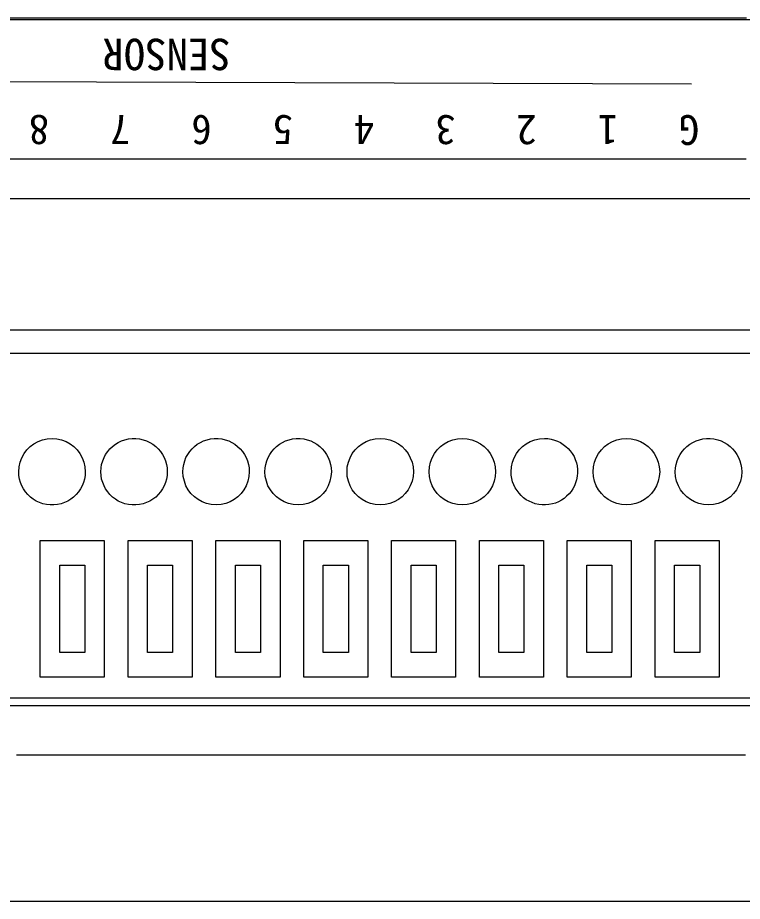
# Model space of a CAD drawing. Units: millimetres on the paper. Extents: x -139 to 141, y -98 to 91.
# Drawn here: x -36.03 to -31.11, y 67.23 to 73.23 of the extents above; entities that cross this region are included whole.
import ezdxf
from ezdxf.enums import TextEntityAlignment as Align

# ---------------------------------------------------------------- set-up
doc = ezdxf.new("R2010")
doc.units = ezdxf.units.MM
doc.layers.add('0-1_外形線', color=4, linetype='Continuous')
doc.styles.add('ＭＳ ゴシック', font='')
doc.styles.get('ＭＳ ゴシック').set_extended_font_data('MS Gothic')

msp = doc.modelspace()

# ---------------------------------------------------------------- linework, layer by layer
at = {"layer": '0-1_外形線'}
for p, q in [((-42.358, 72.819), (-31.454, 72.782)), ((-49.256, 67.229), (45.433, 67.229))]:
    msp.add_line(p, q, dxfattribs=at)
for points in [[(-36.087, 73.231), (-35.591, 73.231), (-35.344, 73.231), (-35.097, 73.231), (-34.973, 73.231), (-34.85, 73.231), (-34.727, 73.231), (-34.605, 73.231), (-34.482, 73.231), (-34.36, 73.231), (-34.239, 73.231)], [(-34.239, 73.231), (-34.118, 73.231), (-33.997, 73.231), (-33.877, 73.231), (-33.757, 73.231), (-33.638, 73.231), (-33.519, 73.231), (-33.402, 73.231), (-33.284, 73.231), (-33.168, 73.231), (-33.052, 73.231), (-32.994, 73.231), (-32.937, 73.231), (-32.88, 73.231), (-32.823, 73.231), (-32.766, 73.231), (-32.709, 73.231), (-32.653, 73.231), (-32.597, 73.231), (-32.541, 73.231), (-32.485, 73.231), (-32.429, 73.231), (-32.374, 73.231), (-32.319, 73.231), (-32.264, 73.231), (-32.21, 73.231), (-32.156, 73.231), (-32.102, 73.231), (-32.048, 73.231), (-31.994, 73.231), (-31.941, 73.231), (-31.888, 73.231), (-31.836, 73.231), (-31.783, 73.231), (-31.731, 73.231), (-31.679, 73.231), (-31.628, 73.231), (-31.577, 73.231), (-31.526, 73.231), (-31.475, 73.231)], [(-31.475, 73.231), (-31.425, 73.231), (-31.375, 73.231), (-31.325, 73.231), (-31.276, 73.231), (-31.227, 73.231), (-31.178, 73.231), (-31.13, 73.231), (-31.082, 73.231)], [(-36.09, 73.219), (-35.757, 73.219), (-35.423, 73.219), (-35.257, 73.219), (-35.09, 73.219), (-34.924, 73.219), (-34.759, 73.219), (-34.594, 73.219), (-34.429, 73.219), (-34.265, 73.219), (-34.102, 73.219), (-34.021, 73.219), (-33.94, 73.219), (-33.859, 73.219), (-33.778, 73.219), (-33.698, 73.219), (-33.618, 73.219), (-33.538, 73.219), (-33.459, 73.219), (-33.379, 73.219), (-33.3, 73.219), (-33.222, 73.219), (-33.143, 73.219), (-33.065, 73.219), (-32.988, 73.219), (-32.91, 73.219), (-32.833, 73.219), (-32.757, 73.219)], [(-32.757, 73.219), (-32.68, 73.219), (-32.604, 73.219), (-32.529, 73.219), (-32.454, 73.219), (-32.379, 73.219), (-32.305, 73.219), (-32.231, 73.219), (-32.158, 73.219), (-32.085, 73.219), (-32.013, 73.219), (-31.941, 73.219), (-31.869, 73.219), (-31.798, 73.219), (-31.728, 73.219), (-31.658, 73.219), (-31.589, 73.219), (-31.52, 73.219), (-31.452, 73.219), (-31.384, 73.219), (-31.317, 73.219), (-31.25, 73.219), (-31.184, 73.219), (-31.119, 73.219), (-31.054, 73.219)], [(-33.979, 72.27), (-34.107, 72.27), (-34.236, 72.27), (-34.365, 72.27), (-34.494, 72.27), (-34.624, 72.27), (-34.754, 72.27), (-34.884, 72.27), (-35.014, 72.27), (-35.145, 72.27), (-35.407, 72.27), (-35.932, 72.27), (-36.194, 72.27)], [(-31.243, 72.27), (-31.297, 72.27), (-31.351, 72.27), (-31.405, 72.27), (-31.46, 72.27), (-31.515, 72.27), (-31.57, 72.27), (-31.625, 72.27), (-31.681, 72.27), (-31.737, 72.27), (-31.794, 72.27), (-31.85, 72.27), (-31.907, 72.27), (-31.965, 72.27), (-32.022, 72.27), (-32.08, 72.27), (-32.138, 72.27), (-32.196, 72.27), (-32.255, 72.27), (-32.314, 72.27), (-32.373, 72.27), (-32.432, 72.27), (-32.492, 72.27), (-32.551, 72.27), (-32.611, 72.27), (-32.672, 72.27), (-32.732, 72.27), (-32.793, 72.27), (-32.853, 72.27), (-32.914, 72.27), (-32.976, 72.27), (-33.037, 72.27), (-33.099, 72.27), (-33.223, 72.27), (-33.347, 72.27), (-33.472, 72.27), (-33.598, 72.27), (-33.725, 72.27), (-33.852, 72.27), (-33.979, 72.27)], [(-31.084, 72.27), (-31.137, 72.27), (-31.19, 72.27), (-31.243, 72.27)], [(-36.025, 70.147), (-36.023, 70.181), (-36.015, 70.212), (-36.004, 70.242), (-35.989, 70.27), (-35.97, 70.295), (-35.947, 70.318), (-35.922, 70.337), (-35.894, 70.352), (-35.864, 70.363), (-35.833, 70.371), (-35.799, 70.373)], [(-35.799, 70.373), (-35.766, 70.371), (-35.734, 70.363), (-35.704, 70.352), (-35.676, 70.337), (-35.651, 70.318), (-35.629, 70.295), (-35.61, 70.27), (-35.595, 70.242), (-35.583, 70.212), (-35.576, 70.181), (-35.574, 70.147)], [(-35.016, 70.147), (-35.017, 70.122), (-35.022, 70.097), (-35.028, 70.074), (-35.038, 70.051), (-35.049, 70.03), (-35.062, 70.01), (-35.078, 69.992), (-35.095, 69.975), (-35.114, 69.961), (-35.135, 69.948), (-35.157, 69.938), (-35.18, 69.93), (-35.204, 69.925), (-35.229, 69.922), (-35.255, 69.922), (-35.28, 69.925), (-35.304, 69.93), (-35.327, 69.938), (-35.349, 69.948), (-35.369, 69.961), (-35.388, 69.975), (-35.406, 69.992), (-35.421, 70.01), (-35.435, 70.03), (-35.446, 70.051), (-35.455, 70.074), (-35.462, 70.097), (-35.466, 70.122), (-35.468, 70.147), (-35.466, 70.173), (-35.462, 70.197), (-35.455, 70.221), (-35.446, 70.243), (-35.435, 70.265), (-35.421, 70.284), (-35.406, 70.303), (-35.388, 70.319), (-35.369, 70.334), (-35.349, 70.346)], [(-35.349, 70.346), (-35.327, 70.356), (-35.304, 70.364), (-35.28, 70.37), (-35.255, 70.373), (-35.229, 70.373), (-35.204, 70.37), (-35.18, 70.364), (-35.157, 70.356), (-35.135, 70.346), (-35.114, 70.334), (-35.095, 70.319), (-35.078, 70.303), (-35.062, 70.284), (-35.049, 70.265), (-35.038, 70.243), (-35.028, 70.221), (-35.022, 70.197), (-35.017, 70.173), (-35.016, 70.147)], [(-34.91, 70.147), (-34.909, 70.173), (-34.904, 70.197), (-34.898, 70.221), (-34.889, 70.243), (-34.877, 70.265), (-34.864, 70.284), (-34.848, 70.303), (-34.831, 70.319), (-34.812, 70.334), (-34.791, 70.346), (-34.769, 70.356), (-34.746, 70.364), (-34.722, 70.37), (-34.697, 70.373), (-34.671, 70.373), (-34.646, 70.37), (-34.622, 70.364), (-34.599, 70.356), (-34.577, 70.346), (-34.557, 70.334), (-34.538, 70.319), (-34.521, 70.303), (-34.505, 70.284), (-34.491, 70.265), (-34.48, 70.243), (-34.471, 70.221), (-34.464, 70.197), (-34.46, 70.173), (-34.459, 70.147)], [(-34.353, 70.147), (-34.351, 70.173), (-34.347, 70.197), (-34.34, 70.221), (-34.331, 70.243), (-34.32, 70.265), (-34.306, 70.284), (-34.291, 70.303), (-34.273, 70.319), (-34.254, 70.334), (-34.234, 70.346), (-34.212, 70.356), (-34.189, 70.364), (-34.165, 70.37), (-34.14, 70.373), (-34.114, 70.373), (-34.089, 70.37), (-34.065, 70.364), (-34.042, 70.356), (-34.02, 70.346), (-33.999, 70.334), (-33.98, 70.319), (-33.963, 70.303), (-33.948, 70.284), (-33.934, 70.265), (-33.923, 70.243), (-33.913, 70.221), (-33.907, 70.197), (-33.903, 70.173), (-33.901, 70.147)], [(-33.795, 70.147), (-33.793, 70.181), (-33.786, 70.212), (-33.774, 70.242), (-33.759, 70.27), (-33.74, 70.295), (-33.717, 70.318), (-33.692, 70.337), (-33.664, 70.352), (-33.635, 70.363), (-33.603, 70.371), (-33.569, 70.373)], [(-33.569, 70.373), (-33.536, 70.371), (-33.504, 70.363), (-33.474, 70.352), (-33.446, 70.337), (-33.421, 70.318), (-33.399, 70.295), (-33.38, 70.27), (-33.365, 70.242), (-33.353, 70.212), (-33.346, 70.181), (-33.344, 70.147)], [(-33.238, 70.147), (-33.235, 70.181), (-33.228, 70.212), (-33.217, 70.242), (-33.201, 70.27), (-33.182, 70.295), (-33.16, 70.318), (-33.135, 70.337), (-33.107, 70.352), (-33.077, 70.363), (-33.045, 70.371), (-33.012, 70.373)], [(-33.012, 70.373), (-32.978, 70.371), (-32.947, 70.363), (-32.917, 70.352), (-32.889, 70.337), (-32.864, 70.318), (-32.841, 70.295), (-32.822, 70.27), (-32.807, 70.242), (-32.796, 70.212), (-32.789, 70.181), (-32.786, 70.147)], [(-32.611, 69.985), (-32.626, 70.001), (-32.64, 70.019), (-32.652, 70.038), (-32.662, 70.058), (-32.67, 70.079), (-32.675, 70.101), (-32.679, 70.124), (-32.68, 70.147), (-32.678, 70.181), (-32.671, 70.212), (-32.659, 70.242), (-32.644, 70.27), (-32.625, 70.295), (-32.602, 70.318), (-32.577, 70.337), (-32.55, 70.352), (-32.52, 70.363), (-32.488, 70.371), (-32.454, 70.373)], [(-32.454, 70.373), (-32.431, 70.372), (-32.408, 70.368), (-32.386, 70.362), (-32.365, 70.354), (-32.345, 70.345), (-32.326, 70.333), (-32.308, 70.319), (-32.292, 70.304), (-32.278, 70.288), (-32.265, 70.27), (-32.253, 70.25), (-32.244, 70.23), (-32.237, 70.208), (-32.232, 70.186), (-32.229, 70.163), (-32.229, 70.139), (-32.231, 70.116), (-32.235, 70.093), (-32.242, 70.072), (-32.25, 70.051), (-32.261, 70.031), (-32.273, 70.013), (-32.287, 69.996), (-32.303, 69.98), (-32.32, 69.966), (-32.338, 69.954), (-32.358, 69.943), (-32.379, 69.934), (-32.4, 69.928), (-32.423, 69.924), (-32.446, 69.922), (-32.47, 69.922), (-32.493, 69.925), (-32.516, 69.93), (-32.537, 69.937), (-32.557, 69.946), (-32.577, 69.957), (-32.595, 69.97), (-32.611, 69.985)], [(-32.123, 70.147), (-32.12, 70.181), (-32.113, 70.212), (-32.102, 70.242), (-32.086, 70.27), (-32.067, 70.295), (-32.045, 70.318), (-32.02, 70.337), (-31.992, 70.352), (-31.962, 70.363), (-31.93, 70.371), (-31.897, 70.373)], [(-31.897, 70.373), (-31.864, 70.371), (-31.832, 70.363), (-31.802, 70.352), (-31.774, 70.337), (-31.749, 70.318), (-31.727, 70.295), (-31.708, 70.27), (-31.692, 70.242), (-31.681, 70.212), (-31.674, 70.181), (-31.671, 70.147)], [(-31.565, 70.147), (-31.564, 70.173), (-31.56, 70.197), (-31.553, 70.221), (-31.544, 70.243), (-31.532, 70.265), (-31.519, 70.284), (-31.503, 70.303), (-31.486, 70.319), (-31.467, 70.334), (-31.446, 70.346), (-31.424, 70.356), (-31.401, 70.364), (-31.377, 70.37), (-31.352, 70.373), (-31.327, 70.373), (-31.302, 70.37), (-31.277, 70.364), (-31.254, 70.356), (-31.232, 70.346), (-31.212, 70.334), (-31.193, 70.319), (-31.176, 70.303), (-31.16, 70.284), (-31.147, 70.265), (-31.135, 70.243), (-31.126, 70.221), (-31.119, 70.197), (-31.115, 70.173), (-31.114, 70.147)], [(-35.574, 70.147), (-35.575, 70.122), (-35.579, 70.097), (-35.586, 70.074), (-35.595, 70.051), (-35.606, 70.03), (-35.62, 70.01), (-35.635, 69.992), (-35.653, 69.975), (-35.672, 69.961), (-35.692, 69.948), (-35.714, 69.938), (-35.737, 69.93), (-35.761, 69.925), (-35.786, 69.922), (-35.812, 69.922), (-35.837, 69.925), (-35.861, 69.93), (-35.884, 69.938), (-35.906, 69.948), (-35.927, 69.961), (-35.946, 69.975), (-35.963, 69.992), (-35.979, 70.01), (-35.992, 70.03), (-36.004, 70.051), (-36.013, 70.074), (-36.019, 70.097), (-36.024, 70.122), (-36.025, 70.147)], [(-34.684, 69.921), (-34.718, 69.924), (-34.749, 69.931), (-34.779, 69.942), (-34.807, 69.958), (-34.832, 69.977), (-34.855, 69.999), (-34.874, 70.024), (-34.889, 70.052), (-34.9, 70.082), (-34.908, 70.114), (-34.91, 70.147)], [(-34.459, 70.147), (-34.461, 70.114), (-34.468, 70.082), (-34.48, 70.052), (-34.495, 70.024), (-34.514, 69.999), (-34.536, 69.977), (-34.561, 69.958), (-34.589, 69.942), (-34.619, 69.931), (-34.651, 69.924), (-34.684, 69.921)], [(-34.127, 69.921), (-34.16, 69.924), (-34.192, 69.931), (-34.222, 69.942), (-34.25, 69.958), (-34.275, 69.977), (-34.297, 69.999), (-34.316, 70.024), (-34.332, 70.052), (-34.343, 70.082), (-34.35, 70.114), (-34.353, 70.147)], [(-33.901, 70.147), (-33.904, 70.114), (-33.911, 70.082), (-33.922, 70.052), (-33.937, 70.024), (-33.956, 69.999), (-33.979, 69.977), (-34.004, 69.958), (-34.032, 69.942), (-34.062, 69.931), (-34.093, 69.924), (-34.127, 69.921)], [(-33.569, 69.921), (-33.603, 69.924), (-33.635, 69.931), (-33.664, 69.942), (-33.692, 69.958), (-33.717, 69.977), (-33.74, 69.999), (-33.759, 70.024), (-33.774, 70.052), (-33.786, 70.082), (-33.793, 70.114), (-33.795, 70.147)], [(-33.344, 70.147), (-33.346, 70.114), (-33.353, 70.082), (-33.365, 70.052), (-33.38, 70.024), (-33.399, 69.999), (-33.421, 69.977), (-33.446, 69.958), (-33.474, 69.942), (-33.504, 69.931), (-33.536, 69.924), (-33.569, 69.921)], [(-33.012, 69.921), (-33.045, 69.924), (-33.077, 69.931), (-33.107, 69.942), (-33.135, 69.958), (-33.16, 69.977), (-33.182, 69.999), (-33.201, 70.024), (-33.217, 70.052), (-33.228, 70.082), (-33.235, 70.114), (-33.238, 70.147)], [(-32.786, 70.147), (-32.789, 70.114), (-32.796, 70.082), (-32.807, 70.052), (-32.822, 70.024), (-32.841, 69.999), (-32.864, 69.977), (-32.889, 69.958), (-32.917, 69.942), (-32.947, 69.931), (-32.978, 69.924), (-33.012, 69.921)], [(-31.897, 69.921), (-31.93, 69.924), (-31.962, 69.931), (-31.992, 69.942), (-32.02, 69.958), (-32.045, 69.977), (-32.067, 69.999), (-32.086, 70.024), (-32.102, 70.052), (-32.113, 70.082), (-32.12, 70.114), (-32.123, 70.147)], [(-31.671, 70.147), (-31.674, 70.114), (-31.681, 70.082), (-31.692, 70.052), (-31.708, 70.024), (-31.727, 69.999), (-31.749, 69.977), (-31.774, 69.958), (-31.802, 69.942), (-31.832, 69.931), (-31.864, 69.924), (-31.897, 69.921)], [(-31.339, 69.921), (-31.373, 69.924), (-31.405, 69.931), (-31.435, 69.942), (-31.462, 69.958), (-31.487, 69.977), (-31.51, 69.999), (-31.529, 70.024), (-31.544, 70.052), (-31.556, 70.082), (-31.563, 70.114), (-31.565, 70.147)], [(-31.114, 70.147), (-31.116, 70.114), (-31.123, 70.082), (-31.135, 70.052), (-31.15, 70.024), (-31.169, 69.999), (-31.191, 69.977), (-31.216, 69.958), (-31.244, 69.942), (-31.274, 69.931), (-31.306, 69.924), (-31.339, 69.921)], [(-32.231, 68.556), (-32.305, 68.556), (-32.379, 68.556), (-32.454, 68.556), (-32.529, 68.556), (-32.604, 68.556), (-32.68, 68.556), (-32.757, 68.556), (-32.833, 68.556), (-32.91, 68.556), (-32.988, 68.556), (-33.065, 68.556), (-33.143, 68.556), (-33.222, 68.556), (-33.3, 68.556), (-33.379, 68.556), (-33.459, 68.556), (-33.538, 68.556), (-33.618, 68.556), (-33.698, 68.556), (-33.778, 68.556), (-33.859, 68.556), (-33.94, 68.556), (-34.021, 68.556), (-34.102, 68.556), (-34.265, 68.556), (-34.429, 68.556), (-34.594, 68.556), (-34.759, 68.556), (-34.924, 68.556), (-35.09, 68.556), (-35.257, 68.556), (-35.423, 68.556), (-35.757, 68.556), (-36.09, 68.556)], [(-31.054, 68.556), (-31.119, 68.556), (-31.184, 68.556), (-31.25, 68.556), (-31.317, 68.556), (-31.384, 68.556), (-31.452, 68.556), (-31.52, 68.556), (-31.589, 68.556), (-31.658, 68.556), (-31.728, 68.556), (-31.798, 68.556), (-31.869, 68.556), (-31.941, 68.556), (-32.013, 68.556), (-32.085, 68.556), (-32.158, 68.556), (-32.231, 68.556)], [(-33.157, 68.221), (-33.228, 68.221), (-33.3, 68.221), (-33.371, 68.221), (-33.443, 68.221), (-33.515, 68.221), (-33.588, 68.221), (-33.661, 68.221), (-33.734, 68.221), (-33.807, 68.221), (-33.881, 68.221), (-33.955, 68.221), (-34.029, 68.221), (-34.104, 68.221), (-34.178, 68.221), (-34.253, 68.221), (-34.329, 68.221), (-34.404, 68.221), (-34.48, 68.221), (-34.556, 68.221), (-34.632, 68.221), (-34.709, 68.221), (-34.786, 68.221), (-34.863, 68.221), (-34.94, 68.221), (-35.017, 68.221), (-35.095, 68.221), (-35.173, 68.221), (-35.251, 68.221), (-35.329, 68.221), (-35.407, 68.221), (-35.486, 68.221), (-35.564, 68.221), (-35.643, 68.221), (-35.722, 68.221), (-35.802, 68.221), (-35.881, 68.221), (-35.96, 68.221), (-36.04, 68.221)], [(-31.089, 68.221), (-31.118, 68.221), (-31.147, 68.221), (-31.205, 68.221), (-31.264, 68.221), (-31.324, 68.221), (-31.383, 68.221), (-31.444, 68.221), (-31.504, 68.221), (-31.565, 68.221), (-31.627, 68.221), (-31.689, 68.221), (-31.752, 68.221), (-31.815, 68.221), (-31.878, 68.221), (-31.942, 68.221), (-32.006, 68.221), (-32.071, 68.221), (-32.136, 68.221), (-32.201, 68.221), (-32.267, 68.221), (-32.333, 68.221), (-32.4, 68.221), (-32.467, 68.221), (-32.534, 68.221), (-32.602, 68.221), (-32.67, 68.221), (-32.739, 68.221), (-32.808, 68.221), (-32.877, 68.221), (-32.947, 68.221), (-33.017, 68.221), (-33.087, 68.221), (-33.157, 68.221)]]:
    msp.add_lwpolyline(points, dxfattribs=at)
for points in [[(-43.181, 72.002), (-28.634, 72.002), (-28.634, 68.609), (-42.755, 68.609), (-42.755, 69.262), (-43.181, 69.253)], [(-43.134, 71.111), (-28.71, 71.111), (-28.71, 70.95), (-43.134, 70.95)], [(-35.879, 69.679), (-35.444, 69.679), (-35.444, 68.751), (-35.879, 68.751)], [(-35.282, 69.679), (-34.847, 69.679), (-34.847, 68.751), (-35.282, 68.751)], [(-34.686, 69.679), (-34.25, 69.679), (-34.25, 68.751), (-34.686, 68.751)], [(-34.089, 69.679), (-33.654, 69.679), (-33.654, 68.751), (-34.089, 68.751)], [(-33.492, 69.679), (-33.057, 69.679), (-33.057, 68.751), (-33.492, 68.751)], [(-32.896, 69.679), (-32.46, 69.679), (-32.46, 68.751), (-32.896, 68.751)], [(-32.299, 69.679), (-31.864, 69.679), (-31.864, 68.751), (-32.299, 68.751)], [(-31.702, 69.679), (-31.267, 69.679), (-31.267, 68.751), (-31.702, 68.751)], [(-35.747, 69.512), (-35.576, 69.512), (-35.576, 68.918), (-35.747, 68.918)], [(-35.15, 69.512), (-34.98, 69.512), (-34.98, 68.918), (-35.15, 68.918)], [(-34.553, 69.512), (-34.383, 69.512), (-34.383, 68.918), (-34.553, 68.918)], [(-33.956, 69.512), (-33.786, 69.512), (-33.786, 68.918), (-33.956, 68.918)], [(-33.36, 69.512), (-33.189, 69.512), (-33.189, 68.918), (-33.36, 68.918)], [(-32.763, 69.512), (-32.593, 69.512), (-32.593, 68.918), (-32.763, 68.918)], [(-32.166, 69.512), (-31.996, 69.512), (-31.996, 68.918), (-32.166, 68.918)], [(-31.57, 69.512), (-31.399, 69.512), (-31.399, 68.918), (-31.57, 68.918)]]:
    msp.add_lwpolyline(points, close=True, dxfattribs=at)

# ---------------------------------------------------------------- texts
at = {"layer": '0-1_外形線', "style": 'ＭＳ ゴシック'}
for s, height, p in [('     SENSOR', 0.2135, (-33.859, 73.152)), ('G   1   2   3   4   5   6   7   8   9   10   11   12   13   14   15   16', 0.2029, (-31.402, 72.63))]:
    msp.add_text(s, height=height, rotation=180, dxfattribs=at).set_placement(p, align=Align.BOTTOM_LEFT)

doc.saveas('drawing.dxf')
